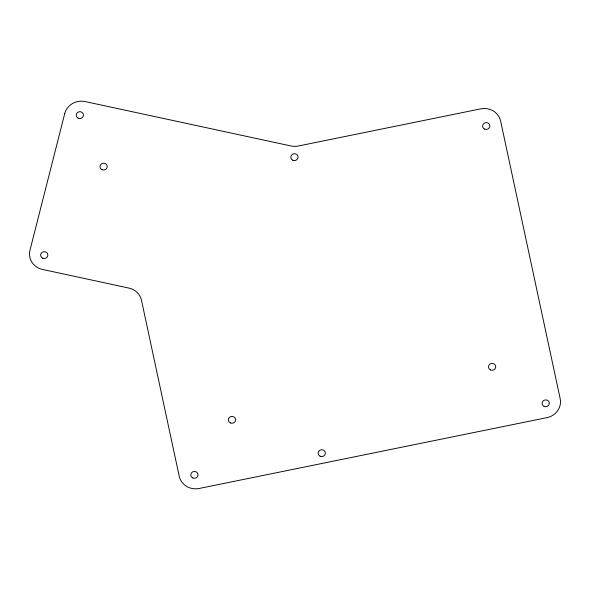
<?xml version="1.0" encoding="UTF-8"?>
<svg xmlns="http://www.w3.org/2000/svg" width="590" height="590" viewBox="0 0 590 590"><rect width="100%" height="100%" fill="white"/><g stroke="black" fill="none" stroke-linecap="round" stroke-linejoin="round"><path stroke-width="0.89" d="M64.73 113.582L29.965 250.293A16.904 15.96 -6.6 0 0 42.421 269.416L128.886 288.068A16.904 15.96 -6.6 0 1 141.482 300.273L179.22 476.241A16.904 15.96 -6.6 0 0 199.118 488.483L546.96 417.639A16.904 15.96 -6.6 0 0 560.168 398.656L500.637 121.097A16.904 15.96 -6.6 0 0 480.739 108.855L298.326 146.01A16.904 15.96 -6.6 0 1 291.025 145.973L85.108 101.554A16.904 15.96 -6.6 0 0 64.73 113.582M42.65 258.199A3.621 3.422 -6.6 0 0 47.849 254.821A3.621 3.422 -6.6 0 0 42.222 252.284A3.621 3.422 -6.6 0 0 42.65 258.199M292.869 160.244A3.621 3.422 -6.6 0 0 298.068 156.866A3.621 3.422 -6.6 0 0 292.433 154.329A3.621 3.422 -6.6 0 0 292.869 160.244M484.641 129.114A3.621 3.422 -6.6 0 0 489.848 125.736A3.621 3.422 -6.6 0 0 484.213 123.199A3.621 3.422 -6.6 0 0 484.641 129.114M544.113 406.407A3.621 3.422 -6.6 0 0 549.312 403.036A3.621 3.422 -6.6 0 0 543.685 400.499A3.621 3.422 -6.6 0 0 544.113 406.407M320.156 456.254A3.621 3.422 -6.6 0 0 325.363 452.884A3.621 3.422 -6.6 0 0 319.728 450.347A3.621 3.422 -6.6 0 0 320.156 456.254M192.805 477.959A3.621 3.422 -6.6 0 0 198.011 474.581A3.621 3.422 -6.6 0 0 192.377 472.052A3.621 3.422 -6.6 0 0 192.805 477.959M78.249 118.214A3.621 3.422 -6.6 0 0 83.448 114.836A3.621 3.422 -6.6 0 0 77.821 112.299A3.621 3.422 -6.6 0 0 78.249 118.214M230.388 422.927A3.621 3.422 -6.6 0 0 235.594 419.556A3.621 3.422 -6.6 0 0 229.96 417.019A3.621 3.422 -6.6 0 0 230.388 422.927M490.526 369.945A3.621 3.422 -6.6 0 0 495.725 366.574A3.621 3.422 -6.6 0 0 490.098 364.037A3.621 3.422 -6.6 0 0 490.526 369.945M102.041 169.706A3.621 3.422 -6.6 0 0 107.24 166.336A3.621 3.422 -6.6 0 0 101.613 163.799A3.621 3.422 -6.6 0 0 102.041 169.706"/></g></svg>
